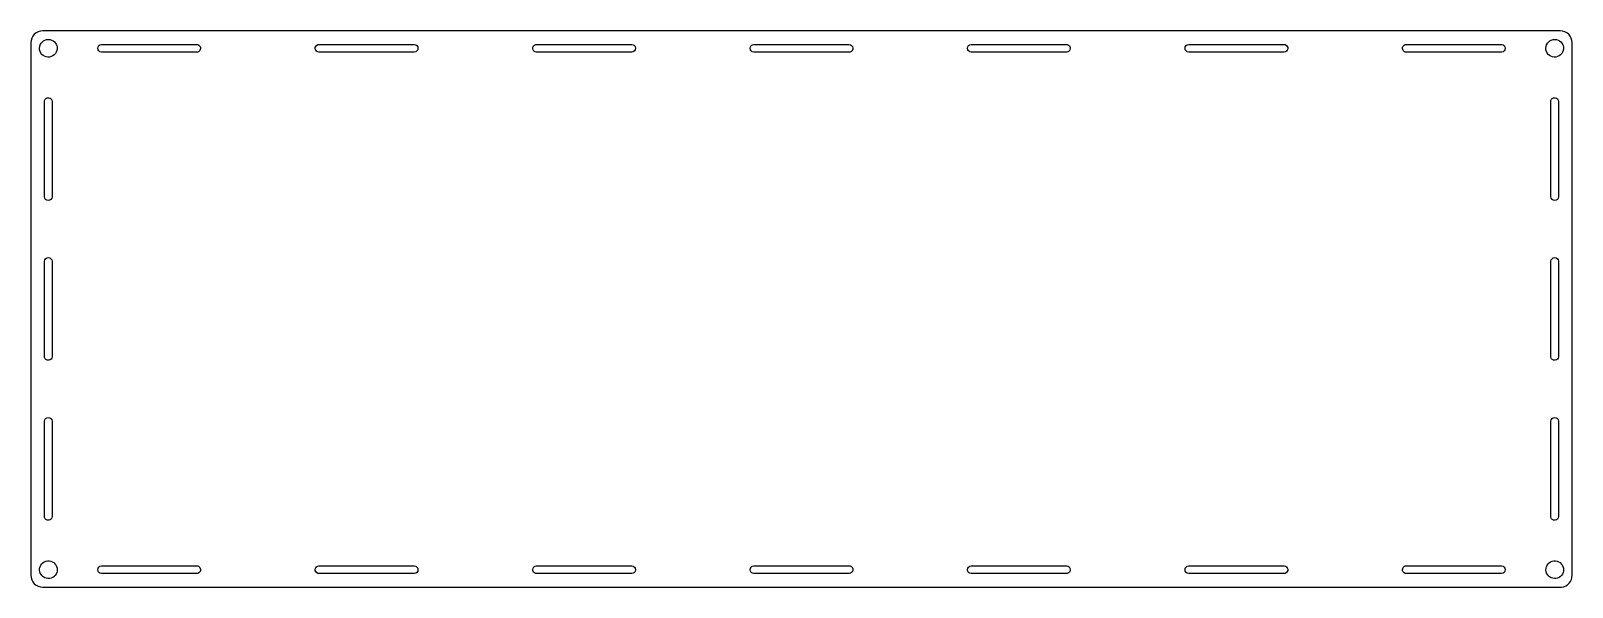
# Model space of a CAD drawing. Header units: millimetres. Extents: x -325 to 325, y -117 to 117.
import ezdxf

# ---------------------------------------------------------------- set-up
doc = ezdxf.new("R2010")
doc.units = ezdxf.units.MM
doc.layers.get('0').update_dxf_attribs({"color": 70})

msp = doc.modelspace()

# ---------------------------------------------------------------- linework, layer by layer
for points in [[(320.398, -117.298, 0.38431182), (324.875, -112.325), (324.875, 112.325, 0.41471696), (319.875, 117.325), (-319.875, 117.325, 0.41471696), (-324.875, 112.325), (-324.875, -112.325, 0.41471696), (-319.875, -117.325), (319.875, -117.325, 0.02644148)], [(-313.934, 111.109, -38.07481499), (-314.074, 111.475)], [(-253.637, 109.021, -0.23022152), (-254.877, 108.305), (-295.123, 108.305, -0.9308092), (-295.123, 111.595), (-254.877, 111.595, -0.57563624)], [(-203.936, 111.486, -0.0775065), (-203.457, 111.595), (-163.21, 111.595, -0.9308092), (-163.21, 108.305), (-203.457, 108.305, -0.79588458)], [(-112.034, 111.559), (-111.79, 111.595), (-71.5434, 111.595, -0.93072543), (-71.5434, 108.305), (-111.79, 108.305, -0.86328459)], [(21.6316, 110.196, -0.43818544), (20.1233, 108.305), (-20.1233, 108.305, -0.93072543), (-20.1233, 111.595), (20.1233, 111.595, -0.35006144)], [(112.034, 111.559, -0.86328459), (111.79, 108.305), (71.5434, 108.305, -0.93072543), (71.5434, 111.595), (111.79, 111.595, -0.03873967)], [(203.936, 111.486, -0.80020263), (203.457, 108.305), (163.21, 108.305, -0.9308092), (163.21, 111.595), (203.457, 111.595, -0.07525645)], [(253.637, 109.021, -0.57945001), (254.877, 111.595), (295.123, 111.595, -0.9308092), (295.123, 108.305), (254.877, 108.305, -0.22660324)], [(321.066, 111.109, -38.07481498), (320.926, 111.475)], [(-317.254, 89.0816, -0.35169314), (-315.855, 87.5733), (-315.855, 47.3267, -0.93072543), (-319.145, 47.3267), (-319.145, 87.5733, -0.43667911)], [(317.746, 89.0816, -0.35169314), (319.145, 87.5733), (319.145, 47.3267, -0.93072543), (315.855, 47.3267), (315.855, 87.5733, -0.43667911)], [(-317.254, -21.6316, -0.43818544), (-319.145, -20.1233), (-319.145, 20.1233, -0.93072543), (-315.855, 20.1233), (-315.855, -20.1233, -0.35006144)], [(317.746, -21.6316, -0.43818544), (315.855, -20.1233), (315.855, 20.1233, -0.93072543), (319.145, 20.1233), (319.145, -20.1233, -0.35006144)], [(-317.254, -89.0816, -0.43818544), (-319.145, -87.5733), (-319.145, -47.3267, -0.93072543), (-315.855, -47.3267), (-315.855, -87.5733, -0.35006144)], [(317.746, -89.0816, -0.43818544), (315.855, -87.5733), (315.855, -47.3267, -0.93072543), (319.145, -47.3267), (319.145, -87.5733, -0.35006144)], [(-313.934, -111.109, -12.61349395), (-313.75, -109.95, -0.0781563)], [(-253.637, -109.021, -0.57945001), (-254.877, -111.595), (-295.123, -111.595, -0.9308092), (-295.123, -108.305), (-254.877, -108.305, -0.22660324)], [(-203.936, -111.486, -0.80020263), (-203.457, -108.305), (-163.21, -108.305, -0.9308092), (-163.21, -111.595), (-203.457, -111.595, -0.07525645)], [(-112.034, -111.559, -0.86328459), (-111.79, -108.305), (-71.5434, -108.305, -0.93072543), (-71.5434, -111.595), (-111.79, -111.595, -0.03873967)], [(21.6316, -110.196, -0.35169314), (20.1233, -111.595), (-20.1233, -111.595, -0.93072543), (-20.1233, -108.305), (20.1233, -108.305, -0.43667911)], [(112.034, -111.559), (111.79, -111.595), (71.5434, -111.595, -0.93072543), (71.5434, -108.305), (111.79, -108.305, -0.86328459)], [(203.936, -111.486, -0.0775065), (203.457, -111.595), (163.21, -111.595, -0.9308092), (163.21, -108.305), (203.457, -108.305, -0.79588458)], [(253.637, -109.021, -0.23022152), (254.877, -108.305), (295.123, -108.305, -0.9308092), (295.123, -111.595), (254.877, -111.595, -0.57563624)], [(321.066, -111.109, -12.61349395), (321.25, -109.95, -0.0781563)]]:
    msp.add_lwpolyline(points, format="xyb", close=True)

doc.saveas('drawing.dxf')
